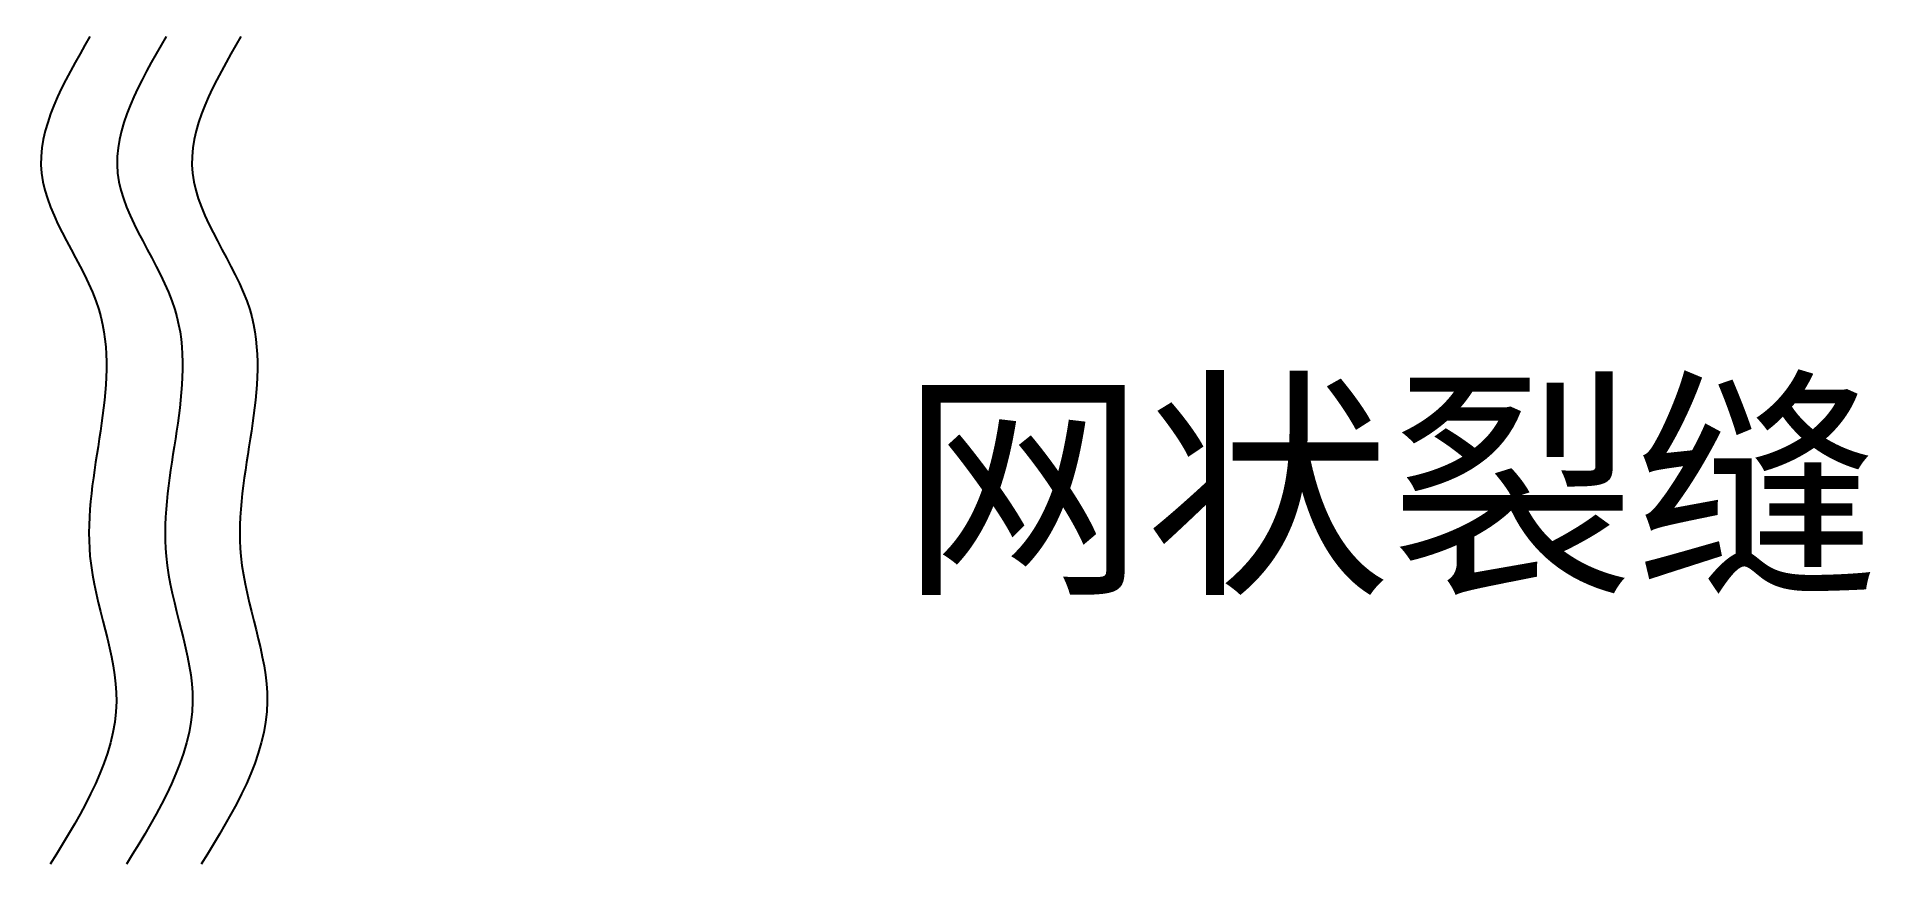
# Model space of a CAD drawing. Header units: millimetres. Extents: x 31865.3 to 31890.9, y -4285.3 to -4273.7.
import ezdxf

# ---------------------------------------------------------------- set-up
doc = ezdxf.new("R2010")
doc.units = ezdxf.units.MM
doc.layers.add('图层1', color=7, linetype='Continuous')
doc.styles.get("Standard").update_dxf_attribs({"font": ''})
doc.styles.get('Standard').set_extended_font_data('SimSun')

msp = doc.modelspace()

# ---------------------------------------------------------------- linework, layer by layer
for points in [[(31866.077, -4273.736), (31865.706, -4274.376), (31864.956, -4275.67), (31866.877, -4277.909), (31865.627, -4280.529), (31866.82, -4283.146), (31865.981, -4284.516), (31865.525, -4285.261)], [(31866.077, -4273.736), (31865.706, -4274.376), (31864.956, -4275.67), (31866.877, -4277.909), (31865.627, -4280.529), (31866.82, -4283.146), (31865.981, -4284.516), (31865.525, -4285.261)], [(31867.138, -4273.736), (31866.767, -4274.376), (31866.016, -4275.67), (31867.937, -4277.909), (31866.687, -4280.529), (31867.881, -4283.146), (31867.042, -4284.516), (31866.586, -4285.261)], [(31867.138, -4273.736), (31866.767, -4274.376), (31866.016, -4275.67), (31867.937, -4277.909), (31866.687, -4280.529), (31867.881, -4283.146), (31867.042, -4284.516), (31866.586, -4285.261)], [(31868.18, -4273.736), (31867.809, -4274.376), (31867.058, -4275.67), (31868.979, -4277.909), (31867.729, -4280.529), (31868.922, -4283.146), (31868.084, -4284.516), (31867.628, -4285.261)], [(31868.18, -4273.736), (31867.809, -4274.376), (31867.058, -4275.67), (31868.979, -4277.909), (31867.729, -4280.529), (31868.922, -4283.146), (31868.084, -4284.516), (31867.628, -4285.261)]]:
    msp.add_open_spline(points, degree=3, knots=[0, 0, 0, 0, 2.016551, 4.077282, 7.512319, 9.568389, 12.015991, 12.015991, 12.015991, 12.015991])

# ---------------------------------------------------------------- texts
at = {"layer": '图层1', "lineweight": -2, "insert": (31877.369, -4278.745), "char_height": 2.5, "attachment_point": 1}
msp.add_mtext('网状裂缝', dxfattribs=at)
msp.add_mtext('网状裂缝', dxfattribs=at)

doc.saveas('drawing.dxf')
